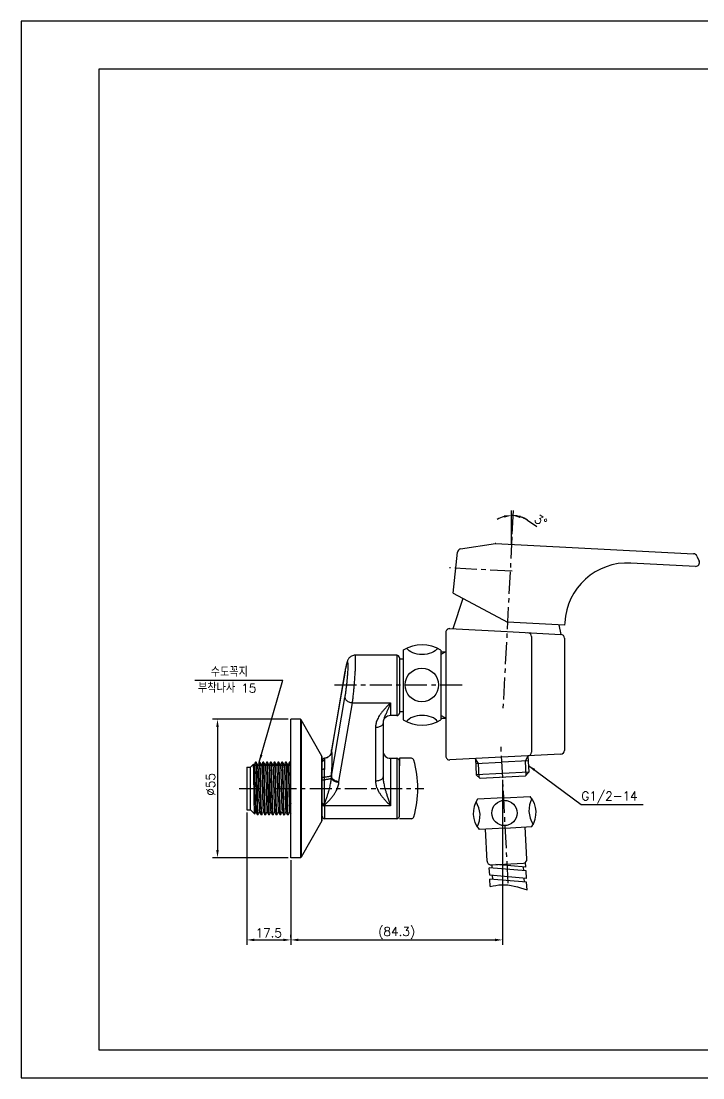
# Model space of a CAD drawing. Extents: x 712 to 1306, y -445 to -25.
# Drawn here: x 712.5 to 983.6, y -444.9 to -24.9 of the extents above; entities that cross this region are included whole.
import ezdxf

# ---------------------------------------------------------------- set-up
doc = ezdxf.new("R2010")
doc.units = 0
doc.header["$LTSCALE"] = 7
doc.header["$MEASUREMENT"] = 0
doc.linetypes.add('CENTER', pattern=[2, 1.25, -0.25, 0.25, -0.25])
doc.layers.get('0').update_dxf_attribs({"color": 2, "linetype": 'CONTINUOUS'})
doc.layers.get('Defpoints').update_dxf_attribs({"linetype": 'CONTINUOUS'})
for name, color, linetype in [('CENTER', 1, 'CENTER'), ('CL', 1, 'CENTER'), ('D', 2, 'CONTINUOUS'), ('DIM', 2, 'CONTINUOUS'), ('DWG', 7, 'CONTINUOUS')]:
    doc.layers.add(name, color=color, linetype=linetype)
doc.styles.add('GHS', font='romans', dxfattribs={"bigfont": 'ghs'})
doc.dimstyles.get("Standard").update_dxf_attribs({"dimtxt": 0.18, "dimasz": 0.18, "dimexe": 0.18, "dimexo": 0.0625, "dimgap": 0.09, "dimtad": 0, "dimtih": 1, "dimtoh": 1, "dimdec": 4, "dimzin": 0, "dimdsep": 46, "dimtxsty": 'Standard', "dimcen": 0.09, "dimadec": 0, "dimazin": 0, "dimtfac": 1, "dimtdec": 4, "dimtofl": 0, "dimtmove": 0, "dimatfit": 3, "dimfxl": 0, "dimtolj": 1, "dimtzin": 0, "dimarcsym": 0})
doc.dimstyles.new('STANDARD$7', dxfattribs={"dimtxt": 3.5, "dimasz": 3, "dimexe": 1, "dimexo": 1, "dimgap": 1, "dimtad": 1, "dimdec": 4, "dimzin": 0, "dimdsep": 46, "dimtxsty": 'GHS', "dimcen": 1, "dimclrd": 256, "dimclre": 256, "dimclrt": 2, "dimadec": 4, "dimazin": 0, "dimtfac": 1, "dimtdec": 4, "dimtmove": 2, "dimatfit": 2, "dimfxl": 0, "dimtolj": 1, "dimtzin": 0, "dimlwd": -1, "dimlwe": -1, "dimarcsym": 0})

# ---------------------------------------------------------------- blocks, each defined once
blk = doc.blocks.new('BORDER')
for p, q in [((1, 1), (0, 1)), ((0, 1), (0, 0)), ((0, 0), (1, 0))]:
    blk.add_line(p, q)
blk = doc.blocks.new('*D12')
at = {"layer": 'D', "ltscale": 0.7}
for p, q in [((818.69, -302.41), (788.58, -302.41)), ((790.58, -305.41), (790.58, -354.41)), ((818.69, -357.41), (788.58, -357.41))]:
    blk.add_line(p, q, dxfattribs=at)
for points in [[(790.08, -305.41), (791.08, -305.41), (790.58, -302.41)], [(790.08, -354.41), (791.08, -354.41), (790.58, -357.41)]]:
    blk.add_solid(points, dxfattribs=at)
at = {"layer": 'Defpoints', "color": 0, "ltscale": 0.7}
for p in [(819.69, -302.41), (790.58, -357.41), (819.69, -357.41)]:
    blk.add_point(p, dxfattribs=at)
at = {"layer": 'D', "ltscale": 0.7, "insert": (787.83, -328.28), "char_height": 3.5, "attachment_point": 5, "rotation": 90, "style": 'GHS'}
blk.add_mtext('\\A1;%%c55', dxfattribs=at)

msp = doc.modelspace()

# ---------------------------------------------------------------- linework, layer by layer
at = {"color": 4}
for p, q in [((743.4898, -433.92333), (743.4898, -43.92333)), ((743.4898, -43.92333), (1292.4898, -43.92333)), ((1292.4898, -433.92333), (743.4898, -433.92333))]:
    msp.add_line(p, q, dxfattribs=at)
at = {"layer": 'CENTER'}
for p, q in [((907.66393, -229.82843), (904.06364, -298.52605)), ((907.69815, -243.54091), (882.79028, -242.23554)), ((837.11037, -288.75616), (888.0641, -288.75616)), ((906.16251, -367.5867), (903.24878, -311.98937))]:
    msp.add_line(p, q, dxfattribs=at)
at = {"layer": 'CL', "linetype": 'CENTER'}
msp.add_line((799.23001, -329.9086), (872.58102, -329.9086), dxfattribs=at)
at = {"layer": 'D', "ltscale": 0.7}
for p, q in [((907.50692, -223.68322), (907.50692, -219.4)), ((907.71627, -228.8298), (908.2095, -219.4184)), ((907.50692, -232.82432), (907.50692, -223.68322)), ((913.80386, -223.29208), (917.58871, -225.79233)), ((894.30411, -319.96843), (893.10591, -318.12335)), ((912.97849, -318.98975), (913.97727, -317.02953)), ((913.27157, -324.58207), (912.97849, -318.98975)), ((894.5972, -325.56075), (894.30411, -319.96843))]:
    msp.add_line(p, q, dxfattribs=at)
at = {"layer": 'D', "color": 2}
for p, q in [((881.38171, -275.53588), (879.38171, -276.65638)), ((881.38171, -301.97688), (879.38171, -300.85638))]:
    msp.add_line(p, q, dxfattribs=at)
at = {"layer": 'D'}
for p, q in [((781.50901, -286.8195), (816.59632, -286.8195)), ((903.95532, -326.47087), (903.95532, -392.09612)), ((802.1905, -339.4086), (802.1905, -392.09612)), ((819.6905, -358.40856), (819.6905, -392.09612)), ((819.6905, -358.4086), (819.6905, -392.09612)), ((819.6905, -359.4086), (819.6905, -392.09612)), ((805.1905, -390.09612), (816.6905, -390.09612)), ((819.6905, -389.09612), (819.6905, -388.09612)), ((822.6905, -390.09612), (900.95532, -390.09612))]:
    msp.add_line(p, q, dxfattribs=at)
at = {"layer": 'D', "ltscale": 0.7}
for start, end in [(105.0893155, 120.1786309), (87.0000001, 90), (56.5514732, 87.0000001), (56.8213692, 71.9106846)]:
    msp.add_arc((907.50692, -232.82432), 11.42431, start, end, dxfattribs=at)
at = {"layer": 'D'}
msp.add_spline([(899.05289, -368.9162), (903.53108, -368.15303), (913.63967, -370.19238)], degree=3, dxfattribs=at)
at = {"layer": 'D', "ltscale": 0.7}
for points in [[(904.46724, -221.29823), (904.59854, -222.28957), (907.50692, -221.4)], [(910.96266, -222.45622), (911.14566, -221.47311), (908.10482, -221.41566)]]:
    msp.add_solid(points, dxfattribs=at)
at = {"layer": 'D'}
for points in [[(805.1905, -389.59612), (805.1905, -390.59612), (802.1905, -390.09612)], [(816.6905, -389.59612), (816.6905, -390.59612), (819.6905, -390.09612)], [(822.6905, -389.59612), (822.6905, -390.59612), (819.6905, -390.09612)], [(900.95532, -389.59612), (900.95532, -390.59612), (903.95532, -390.09612)]]:
    msp.add_solid(points, dxfattribs=at)
at = {"layer": 'DIM'}
msp.add_line((935.11868, -336.25795), (959.84372, -336.25795), dxfattribs=at)
at = {"layer": 'DWG'}
for p, q in [((887.22648, -234.69026), (901.12069, -232.48963)), ((901.12069, -232.48963), (979.90317, -236.61845)), ((884.26028, -252.27571), (885.96935, -236.015)), ((981.19777, -237.51258), (982.08354, -239.52688)), ((980.63295, -241.62869), (954.90375, -240.29781)), ((888.13207, -254.33438), (884.19788, -266.44258)), ((884.26028, -252.27571), (905.88493, -263.77374)), ((928.59377, -264.96386), (905.88493, -263.77374)), ((928.64658, -263.95604), (928.59377, -264.96386)), ((881.38171, -267.87546), (881.38171, -317.06225)), ((882.96021, -266.37752), (905.68605, -267.56853)), ((905.68605, -267.56853), (927.11493, -268.69157)), ((926.32097, -264.84475), (927.13895, -268.69302)), ((915.38171, -269.50011), (915.38171, -315.43761)), ((928.53642, -270.18952), (928.53642, -314.7482)), ((861.8905, -276.951), (845.26567, -276.951)), ((861.8905, -276.951), (861.8905, -300.951)), ((864.4625, -274.95442), (864.56837, -274.84856)), ((864.4625, -274.91181), (864.4625, -302.60051)), ((879.3905, -274.91181), (879.3905, -288.75616)), ((879.3905, -275.53588), (881.38171, -275.53588)), ((862.8905, -277.95102), (862.8905, -299.95099)), ((864.4625, -278.451), (862.8905, -278.451)), ((841.26269, -283.4468), (835.89266, -314.74642)), ((841.2767, -283.28152), (835.90666, -314.58114)), ((879.3905, -288.75616), (879.3905, -302.60051)), ((835.89266, -325.0708), (841.26269, -293.77118)), ((838.86357, -327.13289), (844.23349, -295.83392)), ((844.23349, -295.83392), (859.3905, -295.83392)), ((859.3905, -295.83392), (859.3905, -300.951)), ((861.8905, -300.951), (859.3905, -300.951)), ((864.4625, -299.451), (862.8905, -299.451)), ((879.3905, -301.97688), (881.38171, -301.97688)), ((823.51566, -302.4086), (819.6905, -302.4086)), ((819.6905, -357.40856), (819.6905, -302.40865)), ((823.51566, -302.4086), (823.51566, -357.4086)), ((823.77668, -302.56074), (823.77668, -357.25647)), ((831.99563, -317.06926), (823.77668, -302.56074)), ((853.3905, -305.66374), (853.3905, -326.9617)), ((856.3905, -303.94302), (856.3905, -325.24097)), ((835.86529, -315.00251), (835.86619, -314.96044)), ((835.89266, -314.74642), (835.89266, -315.26289)), ((831.99563, -342.74795), (831.99563, -317.06926)), ((832.1905, -342.00676), (832.1905, -317.81045)), ((833.1905, -322.07951), (833.1905, -318.6851)), ((835.85684, -315.12939), (835.85682, -315.12979)), ((859.3905, -317.9086), (859.3905, -336.79152)), ((859.3905, -317.9086), (861.8905, -317.9086)), ((861.8905, -317.9086), (861.8905, -341.9086)), ((867.64951, -317.9086), (862.8905, -317.9086)), ((862.8905, -317.9086), (862.8905, -320.90861)), ((862.8905, -340.9086), (862.8905, -318.9086)), ((903.53663, -317.48183), (882.96021, -318.56019)), ((893.10095, -318.02874), (893.44113, -324.51983)), ((927.11494, -316.24614), (903.53663, -317.48183)), ((914.07698, -318.93218), (903.6413, -319.47909)), ((913.97231, -316.93492), (914.31249, -323.42601)), ((802.1905, -321.4086), (802.1905, -338.4086)), ((802.1905, -321.4086), (803.6905, -321.4086)), ((803.6905, -321.4086), (804.86025, -320.23885)), ((803.6905, -338.4086), (803.6905, -321.4086)), ((893.20562, -320.026), (903.6413, -319.47909)), ((833.10874, -336.12562), (833.10874, -326.43439)), ((835.89266, -324.55433), (835.89266, -325.0708)), ((914.31249, -323.42601), (893.44113, -324.51983)), ((895.01758, -325.93927), (893.44113, -324.51983)), ((912.89305, -325.00246), (895.01758, -325.93927)), ((912.89305, -325.00246), (914.31249, -323.42601)), ((904.38329, -333.63705), (893.97108, -334.18273)), ((904.38329, -333.63705), (914.9423, -333.08367)), ((802.1905, -338.4086), (803.6905, -338.4086)), ((803.6905, -338.4086), (805.35349, -340.0716)), ((833.1905, -341.9086), (833.19052, -336.46321)), ((859.3905, -336.79152), (833.1905, -336.79152)), ((831.99563, -342.74795), (823.77668, -357.25647)), ((861.8905, -341.9086), (833.1905, -341.9086)), ((867.64951, -341.9086), (862.8905, -341.9086)), ((905.01132, -345.6206), (894.59911, -346.16628)), ((897.74211, -358.81913), (897.07221, -346.03667)), ((905.01132, -345.6206), (915.57033, -345.06723)), ((913.62032, -357.98699), (912.95042, -345.20453)), ((823.51566, -357.4086), (819.6905, -357.4086)), ((899.31856, -360.23857), (899.59871, -360.22389)), ((899.59871, -360.22389), (912.20088, -359.56344)), ((899.59871, -360.22389), (899.66428, -361.47507)), ((913.1676, -361.18474), (901.21612, -360.13912)), ((912.16161, -361.09673), (912.2391, -362.57522)), ((913.1676, -361.18474), (913.06526, -359.2321)), ((913.24508, -362.66323), (898.6583, -361.38705)), ((898.81685, -364.41238), (898.6583, -361.38705)), ((913.40363, -365.68856), (898.81685, -364.41238)), ((899.82284, -364.5004), (899.90032, -365.97888)), ((913.40363, -365.68856), (913.24508, -362.66323)), ((913.48112, -367.16705), (898.89433, -365.89087)), ((899.05289, -368.9162), (898.89433, -365.89087)), ((912.39765, -365.60055), (912.47513, -367.07904)), ((913.63967, -370.19238), (913.48112, -367.16705))]:
    msp.add_line(p, q, dxfattribs=at)
at = {"layer": 'DWG', "color": 2}
for p, q in [((805.0388, -320.5931), (819.6905, -320.5931)), ((805.60764, -319.50154), (805.62958, -319.46953)), ((805.62955, -319.46956), (805.668, -319.4311)), ((805.93977, -319.4311), (805.668, -319.4311)), ((805.668, -319.46233), (805.668, -319.4311)), ((807.13912, -319.44113), (807.14951, -319.43111)), ((807.43977, -319.4311), (807.14957, -319.4311)), ((808.93977, -319.4311), (808.64957, -319.4311)), ((810.13912, -319.44113), (810.14955, -319.4311)), ((810.43977, -319.4311), (810.14957, -319.4311)), ((811.63912, -319.44113), (811.64953, -319.4311)), ((811.93977, -319.4311), (811.64957, -319.4311)), ((813.43977, -319.4311), (813.14957, -319.4311)), ((814.63912, -319.44113), (814.64952, -319.43111)), ((814.93977, -319.4311), (814.64957, -319.4311)), ((816.43977, -319.4311), (816.14957, -319.4311)), ((817.93977, -319.4311), (817.64957, -319.4311)), ((819.13912, -319.44113), (819.14956, -319.4311)), ((819.43977, -319.4311), (819.14957, -319.4311)), ((805.36057, -340.06835), (805.35348, -340.07159)), ((806.68977, -340.3861), (806.39957, -340.3861)), ((806.70021, -340.37608), (806.68976, -340.3861)), ((807.88912, -340.37608), (807.89956, -340.3861)), ((808.18977, -340.3861), (807.89957, -340.3861)), ((809.38912, -340.37608), (809.3995, -340.3861)), ((809.68977, -340.3861), (809.39957, -340.3861)), ((811.18977, -340.3861), (810.89957, -340.3861)), ((812.68977, -340.3861), (812.39957, -340.3861)), ((814.18977, -340.3861), (813.89957, -340.3861)), ((815.38912, -340.37608), (815.39956, -340.3861)), ((815.68977, -340.3861), (815.39957, -340.3861)), ((816.88912, -340.37608), (816.89952, -340.3861)), ((817.18977, -340.3861), (816.89957, -340.3861)), ((818.68977, -340.3861), (818.39957, -340.3861))]:
    msp.add_line(p, q, dxfattribs=at)
at = {"layer": 'DWG'}
for centre, radius in [((871.82133, -288.75616), 6.67), ((904.65423, -339.6526), 5.0299)]:
    msp.add_circle(centre, radius, dxfattribs=at)
for centre, radius, start, end in [((887.46114, -236.17179), 1.5, 99, 174), ((901.19963, -233.99583), 1.5, 87, 99), ((979.82467, -238.11639), 1.5, 23.737003, 87), ((953.61232, -265.26444), 25, 87.0389532, 177), ((980.71044, -240.13069), 1.5, 267.0389532, 23.737003), ((882.88171, -267.87546), 1.5, 87, 180), ((913.88171, -269.50011), 1.5, 0, 87), ((927.03642, -270.18952), 1.5, 0.0000099, 87), ((871.9265, -286.75616), 14, 57.781948, 122.218052), ((861.8905, -277.951), 1, 0, 90), ((859.3905, -303.951), 3, 90, 180), ((861.8905, -299.951), 1, 270, 0), ((823.51566, -302.7086), 0.3, 29.5311432, 90), ((871.9265, -290.75616), 14, 237.781948, 302.218052), ((859.3905, -314.9086), 3, 180, 270), ((927.03642, -314.7482), 1.5, 273.000501, 0.0000208), ((830.6905, -317.8086), 1.5, 0, 29.531171), ((833.1905, -318.89675), 1, 94.4282501, 180), ((861.8905, -318.9086), 1, 0, 90), ((867.64951, -318.9086), 1, 16.3826699, 90), ((830.23293, -329.9086), 40, 343.6173301, 16.3826699), ((882.88171, -317.06225), 1.5, 180, 273), ((913.88171, -315.43761), 1.5, 273, 0), ((902.27413, -339.75582), 10, 146.1301024, 219.8698976), ((884.97736, -340.6623), 10, 333, 33), ((924.41724, -338.59535), 10, 152.1681312, 213.8318688), ((907.26728, -339.49414), 10, 326.1301024, 39.8698976), ((830.6905, -342.0086), 1.5, 330.468829, 0), ((833.1905, -340.9086), 1, 180, 270), ((861.8905, -340.9086), 1, 270, 0), ((867.64951, -340.9086), 1, 270, 343.6173301), ((823.51566, -357.1086), 0.3, 270, 330.4688568), ((899.24006, -358.74063), 1.5, 183, 273), ((912.12238, -358.06549), 1.5, 273, 3)]:
    msp.add_arc(centre, radius, start, end, dxfattribs=at)
at = {"layer": 'DWG', "extrusion": (0, 0, -1)}
msp.add_ellipse((871.91758, -272.75638), major_axis=(6.60698, 0), ratio=0.59082311, start_param=0.373391052, end_param=2.768175813, dxfattribs=at)
at = {"layer": 'DWG'}
msp.add_ellipse((871.91758, -304.75638), major_axis=(6.60698, 0), ratio=0.59082311, start_param=0.373391052, end_param=2.768175813, dxfattribs=at)
for points in [[(845.26974, -276.95113), (844.96116, -276.96662), (844.22104, -277.1361), (843.5749, -277.46126), (843.0496, -277.89576), (842.66327, -278.37313), (842.40278, -278.82637), (842.21992, -279.24711), (842.07338, -279.66595), (841.94052, -280.11524), (841.81027, -280.61954), (841.67793, -281.19347), (841.54184, -281.8447), (841.40192, -282.57581), (841.27669, -283.28156)], [(844.23349, -295.83392), (844.45387, -294.01599), (844.66733, -292.04486), (844.86745, -289.9802), (845.04805, -287.88638), (845.2037, -285.82709), (845.32977, -283.8646), (845.42252, -282.058), (845.47926, -280.4611), (845.49836, -279.12117), (845.47926, -278.07805), (845.42252, -277.36307), (845.32977, -276.99812), (845.26875, -276.98622)], [(841.26269, -293.77118), (841.48288, -292.40894), (841.69638, -290.93048), (841.89654, -289.38182), (842.07717, -287.81126), (842.23285, -286.26658), (842.35894, -284.79449), (842.45171, -283.43934), (842.50846, -282.2415), (842.52756, -281.23644), (842.50845, -280.45407), (842.45168, -279.91786), (842.3589, -279.64425), (842.2328, -279.64212), (842.07711, -279.91236), (841.89647, -280.44756), (841.6963, -281.23227), (841.48281, -282.24259), (841.29078, -283.28403)], [(841.26269, -283.4468), (841.2772, -283.28165)], [(841.29078, -283.28403), (841.26269, -283.4468)], [(841.26269, -293.77118), (841.36392, -294.22819), (841.6607, -294.67736), (842.13282, -295.08809), (842.74809, -295.43238), (843.46459, -295.68677), (844.23349, -295.83392)], [(859.3905, -295.83392), (858.22471, -297.01284), (857.1916, -298.10526), (856.29755, -299.13019), (855.53916, -300.10167), (854.90685, -301.03305), (854.39549, -301.92686), (854.00138, -302.77627), (853.71595, -303.57577), (853.52736, -304.32305), (853.42289, -305.01825), (853.3905, -305.66374)], [(859.3905, -295.83392), (858.80759, -297.33949), (858.29115, -298.58746), (857.84424, -299.61451), (857.4651, -300.4663), (857.14897, -301.18724), (856.89327, -301.80761), (856.69616, -302.34625), (856.55338, -302.81812), (856.45902, -303.23543), (856.40674, -303.60769), (856.3905, -303.94302)], [(856.3905, -303.94302), (856.28828, -304.38837), (855.98858, -304.80338), (855.51182, -305.15975), (854.8905, -305.43321), (854.16696, -305.60511), (853.3905, -305.66374)], [(835.86619, -314.96045), (835.86477, -314.99188), (835.85985, -315.08243)], [(835.86672, -314.97396), (835.86529, -315.00251)], [(835.86619, -314.96044), (835.86853, -314.91409)], [(835.89266, -314.74642), (835.8799, -314.83151), (835.87078, -314.91691), (835.86672, -314.97396)], [(835.86853, -314.91409), (835.87539, -314.82111), (835.87993, -314.77446)], [(835.87993, -314.77446), (835.89124, -314.68113)], [(835.89124, -314.68113), (835.90666, -314.58116)], [(835.89266, -314.74642), (835.90695, -314.58121)], [(832.1905, -318.90771), (832.26032, -318.54098), (832.46003, -318.22547), (832.76175, -318.00522), (833.12334, -317.911)], [(832.1905, -319.6204), (832.23944, -319.33138), (832.38148, -319.07066), (832.60271, -318.86374), (832.88148, -318.73089), (833.1905, -318.68511)], [(835.84561, -315.25578), (835.75201, -315.73655), (835.45684, -316.43095), (834.99037, -317.03544), (834.38316, -317.50327), (833.68, -317.80002), (833.1133, -317.89971)], [(833.12334, -317.911), (833.11542, -317.9004), (833.11402, -317.9008)], [(835.89266, -315.26289), (835.73352, -315.93561), (835.42502, -316.55443), (834.98355, -317.08646), (834.43256, -317.50346), (833.80131, -317.78326), (833.12334, -317.911)], [(833.1905, -318.68513), (833.1631, -318.14787), (833.12334, -317.91101)], [(833.1905, -322.07951), (833.23923, -321.01126), (833.2556, -320.07832), (833.23919, -319.29815), (833.1905, -318.6851)], [(835.8568, -315.12981), (835.84561, -315.25578)], [(835.86193, -315.05363), (835.86025, -315.07874), (835.85684, -315.12939)], [(835.85985, -315.08243), (835.85694, -315.12799), (835.85684, -315.12948)], [(835.86529, -315.00254), (835.86193, -315.05363)], [(835.8677, -315.04244), (835.86529, -315.00251)], [(835.88029, -315.17051), (835.87525, -315.12643), (835.8677, -315.04244)], [(835.89266, -315.26289), (835.88029, -315.17051)], [(835.89266, -324.55433), (836.03612, -322.64451), (836.14127, -320.87993), (836.20528, -319.30142), (836.2264, -317.94402), (836.20392, -316.84119), (836.13877, -316.0193), (836.03362, -315.49263), (835.89266, -315.26289)], [(805.05641, -320.60437), (804.88714, -320.27959), (804.86769, -320.24226)], [(804.87612, -320.25233), (804.87455, -320.25374)], [(804.95616, -321.90904), (804.92828, -321.07053), (804.90027, -320.51256), (804.87612, -320.25233)], [(832.1905, -322.73193), (832.23944, -322.53033), (832.27683, -322.46649)], [(832.27683, -322.46649), (832.38148, -322.34845), (832.60271, -322.20411), (832.88148, -322.11144), (833.1905, -322.0795)], [(833.12334, -325.36312), (833.1631, -323.64039), (833.1905, -322.07951)], [(832.1905, -325.74676), (832.26032, -325.6056), (832.46004, -325.48416), (832.76175, -325.39939), (833.12334, -325.36312)], [(832.1905, -326.72269), (832.25898, -326.61749), (832.45505, -326.52669), (832.75186, -326.46273), (833.10874, -326.43439)], [(833.10874, -326.43439), (833.11046, -326.07967), (833.11542, -325.72266), (833.12334, -325.36312)], [(835.85532, -325.63336), (835.72076, -325.83393), (835.42802, -326.01975), (834.99328, -326.18064), (834.44062, -326.30769), (833.80062, -326.39386), (833.10874, -326.43439)], [(833.10874, -336.12555), (833.66021, -334.5586), (834.14506, -333.09745), (834.55991, -331.77276), (834.91061, -330.57609), (835.20211, -329.493), (835.4336, -328.52816), (835.60871, -327.67432), (835.73337, -326.91747), (835.81375, -326.24248), (835.85532, -325.63336)], [(835.89265, -324.55433), (835.73352, -324.79865), (835.42502, -325.01182), (834.98355, -325.18252), (834.43256, -325.30168), (833.80131, -325.36297), (833.12334, -325.36313)], [(833.19052, -336.46321), (834.32743, -335.30414), (835.3272, -334.22651), (836.18245, -333.21798), (836.90453, -332.25887), (837.5049, -331.33387), (837.98162, -330.45338), (838.34187, -329.62303), (838.59791, -328.84286), (838.76254, -328.10983), (838.84717, -327.41799)], [(835.85532, -325.63337), (835.86024, -325.48195), (835.86529, -325.3269)], [(835.85532, -325.63337), (835.98575, -326.06933), (836.30011, -326.48138), (836.77818, -326.84303), (837.38923, -327.13104), (838.094, -327.32689), (838.84717, -327.41799)], [(835.86529, -325.3269), (835.87525, -324.93946), (835.89266, -324.55433)], [(835.86529, -325.3269), (835.87078, -325.24129), (835.8799, -325.15589), (835.89266, -325.0708)], [(835.86529, -325.32691), (835.94041, -325.71187), (836.16214, -326.08188), (836.51938, -326.4185), (836.99419, -326.70458), (837.56277, -326.92595), (838.19655, -327.07127), (838.86346, -327.13354)], [(835.89266, -325.0708), (835.96714, -325.46227), (836.18686, -325.85126), (836.54079, -326.21827), (837.01119, -326.54489), (837.57448, -326.81474), (838.20239, -327.01429), (838.86346, -327.13354)], [(838.84717, -327.41799), (838.85609, -327.27974), (838.86357, -327.13289)], [(856.3905, -325.24097), (856.28828, -325.68633), (855.98858, -326.10133), (855.51182, -326.45771), (854.8905, -326.73116), (854.16696, -326.90307), (853.3905, -326.9617)], [(853.3905, -326.9617), (853.42283, -327.60655), (853.5271, -328.30111), (853.71541, -329.04787), (854.00054, -329.84711), (854.39447, -330.69661), (854.90585, -331.59078), (855.53829, -332.52258), (856.29684, -333.4944), (857.19101, -334.51954), (858.22424, -335.61212), (859.3905, -336.79152)], [(856.3905, -325.24097), (856.40671, -325.79958), (856.45889, -326.42691), (856.5531, -327.1355), (856.69574, -327.93747), (856.89276, -328.84435), (857.14847, -329.86419), (857.46467, -331.00037), (857.84389, -332.26072), (858.29085, -333.65583), (858.80735, -335.17734), (859.3905, -336.79152)], [(832.1905, -335.60972), (832.19872, -335.67364)], [(832.1905, -335.88965), (832.23944, -336.06689), (832.38149, -336.22677), (832.60273, -336.35366), (832.88151, -336.43513), (833.19054, -336.46319)], [(832.19872, -335.67364), (832.25898, -335.79798), (832.27277, -335.81584)], [(832.27277, -335.81584), (832.45505, -335.96046), (832.75186, -336.0749), (833.10874, -336.12562)], [(832.1905, -336.21795), (832.23944, -336.39519), (832.38148, -336.55509), (832.60272, -336.68198), (832.88148, -336.76345), (833.1905, -336.79152)], [(833.19054, -336.46319), (833.1496, -336.29642), (833.10876, -336.1256)]]:
    msp.add_spline(points, degree=3, dxfattribs=at)
at = {"layer": 'DWG', "color": 2}
for points in [[(805.36405, -340.06362), (805.36308, -340.06223), (805.33412, -339.97512), (805.3053, -339.55063), (805.27608, -338.79299), (805.24693, -337.73633), (805.21816, -336.43607), (805.18939, -334.925), (805.16041, -333.24263), (805.13155, -331.46453), (805.10253, -329.63469), (805.07362, -327.83095), (805.04466, -326.10498), (805.01513, -324.48878), (804.98545, -323.06641), (804.95616, -321.90904)], [(805.11536, -320.44621), (805.04467, -320.58184)], [(805.05734, -320.59577), (805.0975, -320.8203), (805.143, -321.37223), (805.1885, -322.2333), (805.234, -323.37233), (805.2795, -324.74807), (805.325, -326.3107), (805.3705, -328.00362), (805.416, -329.76553), (805.4615, -331.53263), (805.507, -333.24091), (805.5525, -334.82851), (805.598, -336.23794), (805.6435, -337.41815), (805.689, -338.32641), (805.7345, -338.92982), (805.77907, -339.20718)], [(805.60764, -319.50154), (805.44588, -319.81198), (805.19599, -320.29149), (805.11536, -320.44621)], [(805.62898, -319.46893), (805.668, -319.46233)], [(805.668, -319.46233), (805.70968, -319.76157), (805.75148, -320.37132), (805.79326, -321.27233), (805.83516, -322.44091), (805.87766, -323.86048), (805.92013, -325.47001), (805.96202, -327.19476), (806.0035, -328.98528), (806.0453, -330.8173), (806.08694, -332.61515), (806.1287, -334.33515), (806.1704, -335.91825)], [(805.9333, -319.43748), (805.93994, -319.44691)], [(805.93994, -319.44691), (805.97621, -319.5529), (806.02024, -320.02079), (806.06428, -320.82415), (806.10832, -321.93567), (806.15235, -323.31773), (806.19639, -324.92337), (806.24042, -326.69817), (806.28446, -328.58187), (806.32849, -330.51055), (806.37253, -332.41889), (806.41657, -334.24212), (806.4606, -335.91825)], [(806.55641, -320.60437), (806.38714, -320.27959), (806.13725, -319.80008), (805.95021, -319.44113)], [(806.61536, -320.44621), (806.54467, -320.58184)], [(806.55266, -320.6002), (806.5535, -320.59948), (806.599, -320.83333), (806.6445, -321.39583), (806.69, -322.26662), (806.7355, -323.41416), (806.781, -324.7969), (806.8265, -326.36476), (806.872, -328.06095), (806.9175, -329.82406), (806.963, -331.59023), (807.0085, -333.2955), (807.054, -334.87812), (807.0995, -336.28076), (807.145, -337.45264), (807.1905, -338.35132)], [(807.11912, -319.47951), (806.94588, -319.81198), (806.69599, -320.29149), (806.61536, -320.44621)], [(807.13912, -319.44113), (807.11912, -319.47951)], [(807.14098, -319.43971), (807.18512, -319.54708), (807.23005, -320.02089), (807.27429, -320.8288), (807.31805, -321.93375), (807.3621, -323.31613), (807.40594, -324.91379), (807.44998, -326.68817), (807.49383, -328.56339), (807.53758, -330.47927), (807.58172, -332.39298), (807.62625, -334.23743), (807.6704, -335.91825)], [(807.44012, -319.44678), (807.43347, -319.43734)], [(807.9606, -335.91825), (807.91682, -334.25219), (807.87297, -332.43787), (807.82865, -330.51735), (807.78445, -328.58174), (807.7405, -326.70155), (807.69601, -324.90867), (807.65167, -323.29458), (807.60792, -321.92429), (807.56416, -320.82145), (807.52012, -320.01904), (807.47631, -319.55359), (807.44012, -319.44678)], [(808.05641, -320.60437), (807.88714, -320.27959), (807.63725, -319.80008), (807.45021, -319.44113)], [(808.11536, -320.44621), (808.04467, -320.58184)], [(808.06297, -320.61735), (808.10793, -320.91829), (808.1538, -321.54967), (808.19968, -322.48871), (808.24555, -323.70086), (808.29142, -325.14149), (808.33729, -326.75758), (808.38316, -328.48966), (808.42903, -330.27396), (808.4749, -332.04481), (808.52078, -333.73704), (808.56665, -335.28835), (808.61252, -336.64165), (808.65839, -337.74713), (808.70426, -338.5641), (808.75013, -339.06249), (808.78556, -339.21158)], [(808.61912, -319.47951), (808.44588, -319.81198), (808.19599, -320.29149), (808.11536, -320.44621)], [(808.4204, -323.89896), (808.46468, -322.41927), (808.50959, -321.18112), (808.55434, -320.2537), (808.59826, -319.67212), (808.64209, -319.43625), (808.68611, -319.55359), (808.72992, -320.01904), (808.77396, -320.82145), (808.81771, -321.92429), (808.86147, -323.29458), (808.9058, -324.90867), (808.9503, -326.70155), (808.99425, -328.58174), (809.03844, -330.51735), (809.08277, -332.43787), (809.12662, -334.25219), (809.1704, -335.91825)], [(808.63912, -319.44113), (808.61912, -319.47951)], [(808.64327, -319.43734), (808.68611, -319.55359), (808.72992, -320.01904), (808.77396, -320.82145), (808.81771, -321.92429), (808.86147, -323.29458), (808.9058, -324.90867), (808.9503, -326.70155), (808.99425, -328.58174), (809.03844, -330.51735), (809.08277, -332.43787), (809.12662, -334.25219), (809.1704, -335.91825)], [(808.93822, -319.44843), (808.93148, -319.43936)], [(809.4606, -335.91825), (809.41656, -334.24177), (809.37247, -332.41642), (809.32848, -330.50984), (809.28435, -328.57734), (809.24049, -326.701), (809.19656, -324.92993), (809.15207, -323.30806), (809.10758, -321.91468), (809.06356, -320.80851), (809.01909, -320.00413), (808.97464, -319.54267), (808.93822, -319.44843)], [(809.55641, -320.60437), (809.38714, -320.27959), (809.13725, -319.80008), (808.95021, -319.44113)], [(809.53977, -320.61983), (809.57582, -320.67231), (809.62169, -321.07379), (809.66757, -321.80044), (809.71344, -322.82553), (809.75931, -324.11132), (809.80518, -325.61049), (809.85105, -327.26787), (809.89692, -329.02244), (809.94279, -330.80962), (809.98867, -332.56364), (810.03454, -334.21994), (810.08041, -335.71756), (810.12628, -337.00136), (810.17215, -338.0241), (810.21802, -338.74814), (810.2639, -339.14682), (810.29974, -339.19659)], [(809.61536, -320.44621), (809.54467, -320.58184)], [(810.11912, -319.47951), (809.94588, -319.81198), (809.69599, -320.29149), (809.61536, -320.44621)], [(810.13912, -319.44113), (810.11912, -319.47951)], [(810.14128, -319.43936), (810.18444, -319.54267), (810.22889, -320.00413), (810.27336, -320.80851), (810.31738, -321.91468), (810.36187, -323.30806), (810.40635, -324.92993), (810.45029, -326.701), (810.49415, -328.57734), (810.53827, -330.50984), (810.58227, -332.41642), (810.62635, -334.24177), (810.6704, -335.91825)], [(810.43813, -319.44844), (810.43144, -319.43942)], [(810.9606, -335.91825), (810.91632, -334.23242), (810.87143, -332.37226), (810.82673, -330.43334), (810.78284, -328.51138), (810.739, -326.639), (810.69498, -324.86916), (810.65116, -323.27714), (810.60712, -321.90172), (810.56336, -320.80406), (810.51958, -320.01125), (810.4752, -319.54631), (810.43813, -319.44844)], [(811.05641, -320.60437), (810.88714, -320.27959), (810.63725, -319.80008), (810.45021, -319.44113)], [(811.11536, -320.44621), (811.04467, -320.58184)], [(811.05423, -320.60541), (811.08958, -320.75749), (811.13546, -321.25863), (811.18133, -322.07815), (811.2272, -323.18587), (811.27307, -324.54104), (811.31894, -326.09378), (811.36481, -327.78692), (811.41068, -329.55816), (811.45656, -331.34229), (811.50243, -333.07366), (811.5483, -334.68853), (811.59417, -336.12747), (811.64004, -337.33751), (811.68591, -338.27412), (811.73179, -338.90281), (811.77661, -339.20104)], [(811.61912, -319.47951), (811.44588, -319.81198), (811.19599, -320.29149), (811.11536, -320.44621)], [(811.63912, -319.44113), (811.61912, -319.47951)], [(811.64124, -319.43942), (811.685, -319.54631), (811.72938, -320.01125), (811.77316, -320.80406), (811.81692, -321.90172), (811.86096, -323.27714), (811.90478, -324.86916), (811.9488, -326.639), (811.99264, -328.51138), (812.03653, -330.43334), (812.08123, -332.37226), (812.12612, -334.23242), (812.1704, -335.91825)], [(811.93869, -319.44799), (811.93199, -319.43883)], [(812.4606, -335.91825), (812.41668, -334.24659), (812.37273, -332.42771), (812.3288, -330.52411), (812.28475, -328.59464), (812.24071, -326.7102), (812.19588, -324.90396), (812.15099, -323.27153), (812.10681, -321.89288), (812.06305, -320.79734), (812.01899, -320.00272), (811.97515, -319.54599), (811.93869, -319.44799)], [(812.55641, -320.60437), (812.38714, -320.27959), (812.13725, -319.80008), (811.95021, -319.44113)], [(812.61536, -320.44621), (812.54467, -320.58184)], [(812.55786, -320.60619), (812.60334, -320.87307), (812.64922, -321.47221), (812.69509, -322.38186), (812.74096, -323.56855), (812.78683, -324.9886), (812.8327, -326.58973), (812.87857, -328.31302), (812.92445, -330.09504), (812.97032, -331.8702), (813.01619, -333.57316), (813.06206, -335.14124), (813.10793, -336.51672), (813.1538, -337.64898), (813.19968, -338.49634), (813.24555, -339.02761), (813.28006, -339.21428)], [(813.11912, -319.47951), (812.94588, -319.81198), (812.69599, -320.29149), (812.61536, -320.44621)], [(813.13912, -319.44113), (813.11912, -319.47951)], [(813.14157, -319.43863), (813.14178, -319.43883)], [(813.14178, -319.43883), (813.18495, -319.54599), (813.22879, -320.00272), (813.27285, -320.79734), (813.31661, -321.89288), (813.36079, -323.27153), (813.40568, -324.90396), (813.45051, -326.7102), (813.49455, -328.59464), (813.5386, -330.52411), (813.58253, -332.42771), (813.62648, -334.24659), (813.6704, -335.91825)], [(813.43693, -319.44976), (813.43008, -319.44104)], [(813.9606, -335.91825), (813.91655, -334.24153), (813.87162, -332.38026), (813.82658, -330.42673), (813.78218, -328.48267), (813.73845, -326.61571), (813.69463, -324.8558), (813.6508, -323.26507), (813.60676, -321.89164), (813.56296, -320.79535), (813.51845, -319.99502), (813.47374, -319.53702), (813.43693, -319.44976)], [(814.05641, -320.60437), (813.88714, -320.27959), (813.63725, -319.80008), (813.45021, -319.44113)], [(814.04214, -320.6309), (814.07123, -320.65073), (814.11711, -321.01867), (814.16298, -321.71381), (814.20885, -322.71058), (814.25472, -323.97229), (814.30059, -325.45249), (814.34646, -327.09671), (814.39234, -328.84443), (814.43821, -330.63131), (814.48408, -332.3916), (814.52995, -334.06049), (814.57582, -335.57656), (814.62169, -336.88402), (814.66757, -337.93473), (814.71344, -338.69003), (814.75931, -339.12211), (814.79607, -339.20411)], [(814.11536, -320.44621), (814.04467, -320.58184)], [(814.61912, -319.47951), (814.44588, -319.81198), (814.19599, -320.29149), (814.11536, -320.44621)], [(814.63912, -319.44113), (814.61912, -319.47951)], [(814.63988, -319.44104), (814.68354, -319.53702), (814.72825, -319.99502), (814.77276, -320.79535), (814.81656, -321.89164), (814.8606, -323.26507), (814.90443, -324.8558), (814.94824, -326.61571), (814.99198, -328.48267), (815.03638, -330.42673), (815.08142, -332.38026), (815.12635, -334.24153), (815.1704, -335.91825)], [(814.93988, -319.44694), (814.93326, -319.43754)], [(815.4606, -335.91825), (815.41657, -334.24246), (815.3725, -332.41788), (815.32853, -330.51211), (815.28442, -328.58025), (815.2405, -326.70131), (815.19637, -324.9227), (815.15245, -323.32117), (815.10832, -321.93568), (815.06442, -320.8272), (815.02043, -320.02353), (814.97645, -319.55453), (814.93988, -319.44694)], [(815.55641, -320.60437), (815.38714, -320.27959), (815.13725, -319.80008), (814.95021, -319.44113)], [(815.61536, -320.44621), (815.54467, -320.58184)], [(815.54881, -320.60835), (815.585, -320.72571), (815.63087, -321.19379), (815.67674, -321.98264), (815.72261, -323.06322), (815.76848, -324.39575), (815.81435, -325.93119), (815.86023, -327.61303), (815.9061, -329.37937), (815.95197, -331.16518), (815.99784, -332.90474), (816.04371, -334.53402), (816.08958, -335.99306), (816.13546, -337.22815), (816.18133, -338.19383), (816.2272, -338.85455), (816.27307, -339.18601), (816.28043, -339.18561)], [(816.11912, -319.47951), (815.94588, -319.81198), (815.69599, -320.29149), (815.61536, -320.44621)], [(816.13912, -319.44113), (816.11912, -319.47951)], [(816.14284, -319.43733), (816.14305, -319.43754)], [(816.14305, -319.43754), (816.18625, -319.55453), (816.23023, -320.02353), (816.27422, -320.8272), (816.31811, -321.93568), (816.36225, -323.32117), (816.40617, -324.9227), (816.4503, -326.70131), (816.49422, -328.58025), (816.53833, -330.51211), (816.5823, -332.41788), (816.62637, -334.24246), (816.6704, -335.91825)], [(816.44777, -319.46971), (816.43916, -319.46928)], [(816.5856, -321.32594), (816.54401, -320.41415), (816.50229, -319.78837), (816.46076, -319.47157), (816.44777, -319.46971)], [(817.05641, -320.60437), (816.88714, -320.27959), (816.63725, -319.80008), (816.45021, -319.44113)], [(816.9606, -335.91825), (816.91886, -334.33362), (816.87689, -332.60418), (816.83529, -330.808), (816.79372, -328.98604), (816.75221, -327.19453), (816.71046, -325.47512), (816.66892, -323.89857), (816.62721, -322.49793), (816.5856, -321.32594)], [(817.11536, -320.44621), (817.04467, -320.58184)], [(817.05194, -320.59942), (817.05289, -320.59862), (817.09876, -320.83119), (817.14463, -321.39787), (817.1905, -322.27779)], [(817.61912, -319.47951), (817.44588, -319.81198), (817.19599, -320.29149), (817.11536, -320.44621)], [(817.63912, -319.44113), (817.61912, -319.47951)], [(817.64061, -319.46943), (817.64896, -319.46928)], [(817.64896, -319.46928), (817.67056, -319.47157), (817.71209, -319.78837), (817.75381, -320.41415), (817.7954, -321.32594)], [(817.7954, -321.32594), (817.837, -322.49793), (817.87872, -323.89857), (817.92026, -325.47512), (817.96201, -327.19453), (818.00352, -328.98604), (818.04508, -330.808), (818.08668, -332.60418), (818.12866, -334.33362), (818.1704, -335.91825)], [(817.93816, -319.44846), (817.93143, -319.43942)], [(818.4606, -335.91825), (818.41675, -334.24963), (818.37229, -332.40863), (818.32745, -330.4647), (818.283, -328.51829), (818.239, -326.63872), (818.19469, -324.85813), (818.15073, -323.26264), (818.10673, -321.89067), (818.06283, -320.79268), (818.01871, -319.9987), (817.9748, -319.54369), (817.93816, -319.44846)], [(818.55641, -320.60437), (818.38714, -320.27959), (818.13725, -319.80008), (817.95021, -319.44113)], [(818.61536, -320.44621), (818.54467, -320.58184)], [(818.55771, -320.6326), (818.56665, -320.63256), (818.61252, -320.96683), (818.65839, -321.63021), (818.70426, -322.5983), (818.75013, -323.83545), (818.79601, -325.29614), (818.84188, -326.9266), (818.88775, -328.66681), (818.93362, -330.45273), (818.97949, -332.21863), (819.02536, -333.8995), (819.07123, -335.43348), (819.11711, -336.7641), (819.16298, -337.8424), (819.20885, -338.62868), (819.25472, -339.094), (819.29097, -339.20858)], [(819.11912, -319.47951), (818.94588, -319.81198), (818.69599, -320.29149), (818.61536, -320.44621)], [(819.13912, -319.44113), (819.11912, -319.47951)], [(819.14123, -319.43942), (819.1846, -319.54369), (819.22851, -319.9987), (819.27263, -320.79268), (819.31653, -321.89067), (819.36053, -323.26264), (819.40449, -324.85813), (819.4488, -326.63872), (819.49279, -328.51829), (819.53724, -330.4647), (819.58209, -332.40863), (819.62655, -334.24963), (819.6704, -335.91825)], [(819.44054, -319.44647), (819.4339, -319.43693)], [(819.6907, -324.70023), (819.65264, -323.32751), (819.60811, -321.92992), (819.56431, -320.82472), (819.52028, -320.02132), (819.47648, -319.55472), (819.44054, -319.44647)], [(819.6905, -319.90226), (819.63725, -319.80008), (819.45021, -319.44113)], [(810.6704, -335.91825), (810.71415, -337.38177), (810.75871, -338.61457), (810.80353, -339.54968), (810.84786, -340.14136), (810.89164, -340.38034), (810.93564, -340.26674), (810.97936, -339.80627), (811.02328, -339.01056), (811.06708, -337.91086), (811.11172, -336.51419), (811.15671, -334.87366), (811.20127, -333.07497), (811.24497, -331.20412), (811.28889, -329.28025), (811.33268, -327.38333), (811.37656, -325.5672), (811.4204, -323.89896)], [(806.1704, -335.91825), (806.21411, -337.38033), (806.25805, -338.59864), (806.30251, -339.53211), (806.34673, -340.13056), (806.39061, -340.37873), (806.39118, -340.3782)], [(806.5856, -339.40444), (806.54392, -338.49093), (806.50228, -337.31781), (806.4606, -335.91825)], [(807.6704, -335.91825), (807.71208, -337.31781), (807.75372, -338.49093), (807.7954, -339.40444)], [(808.18021, -340.37633), (808.17971, -340.3768), (808.13603, -340.12181), (808.09211, -339.52165), (808.04833, -338.60034), (808.00444, -337.38443), (807.9606, -335.91825)], [(809.1704, -335.91825), (809.21424, -337.38443), (809.25812, -338.60034), (809.30191, -339.52165), (809.34583, -340.12181), (809.38966, -340.37666)], [(809.68292, -340.37933), (809.68185, -340.38034), (809.63807, -340.14136), (809.59373, -339.54968), (809.54891, -338.61457), (809.50435, -337.38177), (809.4606, -335.91825)], [(811.19278, -340.34725), (811.16805, -340.34278), (811.12662, -340.02165), (811.08513, -339.39576), (811.04378, -338.48743), (811.00212, -337.31257), (810.9606, -335.91825)], [(812.1704, -335.91825), (812.21191, -337.31257), (812.25358, -338.48743), (812.29493, -339.39576), (812.33642, -340.02165), (812.37785, -340.34278), (812.39362, -340.34622)], [(812.68423, -340.38059), (812.68291, -340.38178), (812.63914, -340.15133), (812.59494, -339.57032), (812.54994, -338.6398), (812.5049, -337.39847), (812.4606, -335.91825)], [(813.6704, -335.91825), (813.7147, -337.39847), (813.75974, -338.6398), (813.80474, -339.57032), (813.84893, -340.15133), (813.88607, -340.3831)], [(814.18146, -340.37783), (814.1807, -340.37855), (814.13681, -340.12937), (814.0927, -339.53183), (814.04871, -338.60982), (814.00464, -337.39042), (813.9606, -335.91825)], [(815.1704, -335.91825), (815.21443, -337.39042), (815.25851, -338.60982), (815.30249, -339.53183), (815.34661, -340.12937), (815.3905, -340.37855), (815.39104, -340.37804)], [(815.6813, -340.37763), (815.68057, -340.37832), (815.63655, -340.12688), (815.59243, -339.52716), (815.54832, -338.60007), (815.50447, -337.38545), (815.4606, -335.91825)], [(816.6704, -335.91825), (816.71427, -337.38545), (816.75811, -338.60007), (816.80223, -339.52716), (816.84635, -340.12688), (816.89037, -340.37832), (816.89085, -340.37787)], [(817.18272, -340.37914), (817.18169, -340.38011), (817.13784, -340.13919), (817.09406, -339.55539), (817.04958, -338.63106), (817.00484, -337.39658), (816.9606, -335.91825)], [(818.1704, -335.91825), (818.21463, -337.39658), (818.25938, -338.63106), (818.30386, -339.55539), (818.34764, -340.13919), (818.39149, -340.38011), (818.39232, -340.37934)], [(818.6814, -340.37775), (818.68065, -340.37846), (818.63682, -340.12946), (818.59271, -339.53197), (818.54872, -338.60995), (818.50464, -337.3905), (818.4606, -335.91825)], [(805.36057, -340.06835), (805.38725, -340.01713), (805.63714, -339.53762), (805.71778, -339.3829)], [(805.71778, -339.3829), (805.79467, -339.23537)], [(805.78292, -339.21284), (805.94599, -339.52572), (806.19588, -340.00523), (806.38912, -340.37608)], [(806.6739, -340.36412), (806.62991, -340.05842), (806.5856, -339.40444)], [(806.71402, -340.34958), (806.88725, -340.01713), (807.13714, -339.53762), (807.21778, -339.3829)], [(807.1905, -338.35132), (807.23637, -338.94776), (807.282, -339.21169)], [(807.21778, -339.3829), (807.29467, -339.23537)], [(807.28292, -339.21284), (807.44599, -339.52572), (807.69588, -340.00523), (807.88912, -340.37608)], [(807.7954, -339.40444), (807.8397, -340.05842), (807.88202, -340.36527)], [(808.21402, -340.34958), (808.38725, -340.01713), (808.63714, -339.53762), (808.71778, -339.3829)], [(808.71778, -339.3829), (808.79467, -339.23537)], [(808.78292, -339.21284), (808.94599, -339.52572), (809.19588, -340.00523), (809.38912, -340.37608)], [(809.71402, -340.34958), (809.88725, -340.01713), (810.13714, -339.53762), (810.21778, -339.3829)], [(810.21778, -339.3829), (810.29467, -339.23537)], [(810.28292, -339.21284), (810.44599, -339.52572), (810.69588, -340.00523), (810.88912, -340.37608)], [(811.21402, -340.34958), (811.38725, -340.01713), (811.63714, -339.53762), (811.71778, -339.3829)], [(811.71778, -339.3829), (811.79467, -339.23537)], [(811.78292, -339.21284), (811.94599, -339.52572), (812.19588, -340.00523), (812.38912, -340.37608)], [(812.71402, -340.34958), (812.88725, -340.01713), (813.13714, -339.53762), (813.21778, -339.3829)], [(813.21778, -339.3829), (813.29467, -339.23537)], [(813.28292, -339.21284), (813.44599, -339.52572), (813.69588, -340.00523), (813.88912, -340.37608)], [(814.21402, -340.34958), (814.38725, -340.01713), (814.63714, -339.53762), (814.71778, -339.3829)], [(814.71778, -339.3829), (814.79467, -339.23537)], [(814.78292, -339.21284), (814.94599, -339.52572), (815.19588, -340.00523), (815.38912, -340.37608)], [(815.71402, -340.34958), (815.88725, -340.01713), (816.13714, -339.53762), (816.21778, -339.3829)], [(816.21778, -339.3829), (816.29467, -339.23537)], [(816.28292, -339.21284), (816.44599, -339.52572), (816.69588, -340.00523), (816.88912, -340.37608)], [(817.21402, -340.34958), (817.38725, -340.01713), (817.63714, -339.53762), (817.71778, -339.3829)], [(817.71778, -339.3829), (817.79467, -339.23537)], [(817.78292, -339.21284), (817.94599, -339.52572), (818.19588, -340.00523), (818.38912, -340.37608)], [(818.71402, -340.34958), (818.88725, -340.01713), (819.13714, -339.53762), (819.21778, -339.3829)], [(819.21778, -339.3829), (819.29467, -339.23537)], [(819.28292, -339.21284), (819.44599, -339.52572), (819.6905, -339.99491)], [(806.39118, -340.3782), (806.39141, -340.37797)], [(806.70021, -340.37608), (806.71402, -340.34958)], [(808.187, -340.3676), (808.18021, -340.37633)], [(808.20021, -340.37608), (808.21402, -340.34958)], [(809.68958, -340.36999), (809.68292, -340.37933)], [(809.70021, -340.37608), (809.71402, -340.34958)], [(811.20063, -340.34763), (811.19278, -340.34725)], [(811.20021, -340.37608), (811.21402, -340.34958)], [(812.39362, -340.34622), (812.40258, -340.34725)], [(812.69087, -340.37099), (812.68423, -340.38059)], [(812.70021, -340.37608), (812.71402, -340.34958)], [(813.88607, -340.3831), (813.8927, -340.38178), (813.89402, -340.38059)], [(814.1882, -340.36876), (814.18146, -340.37783)], [(814.20021, -340.37608), (814.21402, -340.34958)], [(815.68798, -340.36865), (815.6813, -340.37763)], [(815.70021, -340.37608), (815.71402, -340.34958)], [(817.18939, -340.36984), (817.18272, -340.37914)], [(817.20021, -340.37608), (817.21402, -340.34958)], [(818.68813, -340.36872), (818.6814, -340.37775)], [(818.70021, -340.37608), (818.71402, -340.34958)]]:
    msp.add_spline(points, degree=3, dxfattribs=at)
msp.add_open_spline([(817.1905, -322.27779), (817.20634, -322.6647), (817.24128, -323.51779), (817.28478, -324.89966), (817.32994, -326.46582), (817.3748, -328.15868), (817.41986, -329.91605), (817.46488, -331.6727), (817.50986, -333.36602), (817.55464, -334.92673), (817.59932, -336.31957), (817.64293, -337.42824), (817.68673, -338.38327), (817.7247, -338.77092), (817.76574, -339.31073), (817.88638, -338.9574), (817.86536, -338.5749), (817.94221, -337.77147), (817.97085, -336.73451), (818.02083, -335.42333), (818.0637, -333.91753), (818.10922, -332.26147), (818.15402, -330.51959), (818.19929, -328.7552), (818.2436, -327.03256), (818.29075, -325.41839), (818.32824, -323.96097), (818.39335, -322.74768), (818.38259, -321.73032), (818.53999, -321.16668), (818.40584, -320.6555), (818.67653, -320.612), (818.55083, -321.17396), (818.70391, -321.68149), (818.69448, -322.70782), (818.75915, -323.90276), (818.79674, -325.35494), (818.84386, -326.96246), (818.88818, -328.68222), (818.93344, -330.44606), (818.97826, -332.19016), (819.02369, -333.85117), (819.06689, -335.36393), (819.11596, -336.68565), (819.14708, -337.73094), (819.21865, -338.55429), (819.2061, -338.93641), (819.31584, -339.31303), (819.36798, -338.79547), (819.39803, -338.40923), (819.44581, -337.4715), (819.48772, -336.37184), (819.53299, -334.98844), (819.57756, -333.43414), (819.62259, -331.74497), (819.66002, -330.2851), (819.68283, -329.39483), (819.6905, -329.09689)], degree=3, knots=[0, 0, 0, 0, 1.161699889, 2.561386026, 4.147633838, 5.862121923, 7.641795266, 9.421194192, 11.134869148, 12.719795122, 14.117699527, 15.277223741, 16.155858494, 16.72168189, 16.955944645, 17.077864199, 17.531680423, 18.30644453, 19.374281687, 20.696108448, 22.223384331, 23.899966386, 25.664198345, 27.451190088, 29.195212018, 30.832119523, 32.301720721, 33.550004523, 34.531159408, 35.209362148, 35.560681766, 35.60710786, 35.944507666, 36.609476629, 37.578648543, 38.81665315, 40.278060816, 41.909163438, 43.649983427, 45.436494292, 47.202984172, 48.88447966, 50.419143164, 51.750558759, 52.829830523, 53.617446706, 54.085023853, 54.220277118, 54.440635338, 54.992909331, 55.85906816, 57.007669687, 58.396611854, 59.974867815, 61.684411318, 63.462369789, 64.35651639, 64.35651639, 64.35651639, 64.35651639], dxfattribs=at)

# ---------------------------------------------------------------- block references
at = {"xscale": 594, "yscale": 420, "zscale": 594}
msp.add_blockref('BORDER', (712.4898, -444.92333), dxfattribs=at)

# ---------------------------------------------------------------- texts
at = {"layer": 'D', "style": 'GHS'}
for s, p in [('수도꼭지', (787.86252, -285.47944)), ('부착나사 15', (782.81184, -291.79097))]:
    msp.add_text(s, height=3.5, dxfattribs=at).set_placement(p)
at = {"layer": 'D', "ltscale": 0.7, "insert": (919.10447, -223.49778), "char_height": 3.5, "attachment_point": 5, "rotation": 326.5514732, "style": 'GHS'}
msp.add_mtext('\\A1;3°', dxfattribs=at)
at = {"layer": 'D', "char_height": 3.5, "attachment_point": 5, "style": 'GHS'}
for s, insert in [('\\A1;17.5', (810.9405, -387.34612)), ('(84.3)', (861.82291, -387.34612))]:
    msp.add_mtext(s, dxfattribs=dict(at, insert=insert))
at = {"layer": 'DIM', "style": 'GHS'}
msp.add_text('G1/2-14', height=3.5, dxfattribs=at).set_placement((935.27198, -334.64746))

# ---------------------------------------------------------------- dimensions: what is measured, and where the dimension line sits
at = {"layer": 'D'}
dim = msp.add_linear_dim(base=(790.57962, -357.40856), p1=(819.6905, -302.40865), p2=(819.6905, -357.40856), angle=90, text='%%c55', dimstyle='Standard', override={"dimtxt": 3.5, "dimasz": 3, "dimexe": 2, "dimexo": 1, "dimgap": 1, "dimtad": 1, "dimtih": 0, "dimtoh": 0, "dimtxsty": 'GHS', "dimcen": 1, "dimclrd": 256, "dimclre": 256, "dimclrt": 256, "dimadec": 4, "dimtofl": 1, "dimatfit": 0, "dimlwd": 65535, "dimlwe": 65535}, dxfattribs=at)
dim.commit()
dim.dimension.update_dxf_attribs({"geometry": '*D12', "text_midpoint": (790.57962, -328.27919), "dimtype": 160})

# ---------------------------------------------------------------- leaders
msp.add_leader([(807.14957, -319.4311), (816.59632, -286.8195)], dimstyle='STANDARD$7', override={"dimexe": 2, "dimgap": 1, "dimtad": 0}, dxfattribs=at)
at = {"layer": 'D', "ltscale": 0.7}
msp.add_leader([(914.17075, -320.7214), (935.11868, -336.25795)], dimstyle='STANDARD$7', override={"dimexe": 2, "dimgap": 1, "dimtad": 0, "dimdec": 2, "dimcen": 2, "dimclrt": 256, "dimtp": 0.1, "dimtm": 1e-09, "dimtdec": 2, "dimatfit": 0}, dxfattribs=at)

doc.saveas('drawing.dxf')
